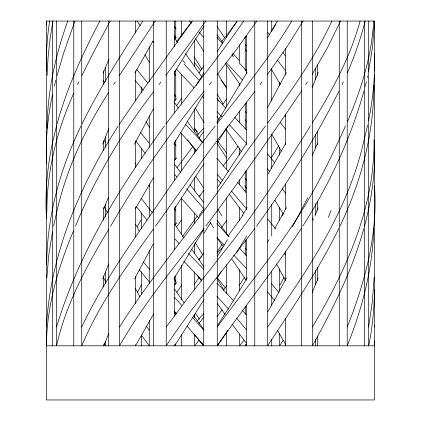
<?xml version="1.0" encoding="UTF-8"?>
<svg xmlns="http://www.w3.org/2000/svg" width="421" height="421" viewBox="0 0 421 421"><rect width="100%" height="100%" fill="white"/><g stroke="black" fill="none" stroke-linecap="round" stroke-linejoin="round"><path stroke-width="0.63" d="M194.623 334.369L194.613 345.82L199.012 340.378M203.738 330.206L203.743 329.164L193.797 316.113M239.602 290.653L239.602 269.466M239.607 220.683L239.607 207.206M239.612 184.735L239.612 179.604M239.612 155.207L239.612 148.15M239.617 122.474L239.617 110.918M239.617 85.884L239.617 83.316M239.623 64.06L239.623 44.8M279.544 290.653L279.549 268.824M279.56 220.683L279.56 207.206M279.576 155.207L279.576 147.508M279.591 85.884L279.591 82.032M217.273 326.554L217.268 326.875M46.694 264.377C46.978 216.347 60.04 169 81.021 126M373.943 84.995C373.832 133.878 361.029 182.209 339.973 226.145M46.873 212.042C46.778 171.068 56.83 130.563 73.707 93.357M47.01 128.305C47.52 91.683 55.283 55.404 67.77 21.05M373.995 139.856C374.853 207.264 346.13 270.224 312.414 327.001M47.168 75.343C47.636 57.13 49.72 38.979 52.935 21.05M374.485 71.107L374.469 53.625M203.743 329.164L203.732 330.122L192.786 317.708M374.143 277.05L372.396 301.273L368.638 327.001M373.869 228.477C372.448 268.835 362.313 308.498 347.22 345.82L347.22 21.05M46.889 277.707L48.626 256.321L52.436 231.976M374.364 74.338C373.695 89.889 371.648 105.371 368.528 120.616M46.421 327.001C50.241 254.789 79.353 186.124 118.217 126M373.706 21.05C371.706 56.035 361.171 89.931 347.272 121.901M49.662 21.05C47.026 37.585 45.963 54.372 46.515 71.107M368.564 71.481L372.564 46.973L374.648 21.05L46.352 21.05L46.531 24.95M52.462 94.641C47.678 117.243 45.431 140.435 46.515 163.537M52.425 143.072C47.168 167.863 44.858 193.344 46.531 218.657M53.593 226.145L56.577 212.637M367.322 77.343L367.57 76.201M52.562 142.43L56.64 125.49M367.586 125.105L364.365 138.83M366.27 81.921L365.149 86.494M54.409 85.921L55.809 80.206M56.719 212.042C66.313 169.263 85.126 129.115 108.713 92.325M364.107 139.856C348.699 209.579 308.351 269.708 267.635 327.001M365.165 21.05C360.692 38.743 354.593 55.998 347.404 72.765M363.96 91.068C350.693 138.883 329.306 184.293 302.773 226.145M364.502 226.145C372.032 198.238 375.837 169.221 374.485 140.304M56.998 75.627L63.939 52.141L74.938 21.05M57.056 123.948C66.865 87.994 82.527 53.941 99.851 21.05M363.865 228.477C352.472 269.824 333.169 308.472 312.414 345.82L312.414 21.05M56.546 327.001C78.501 253.737 119.501 187.319 164.443 126M360.097 21.05C350.177 57.493 331.974 90.952 312.256 122.927M102.635 144.192L108.876 128.531M102.703 278.891L108.655 263.962M318.281 72.291L312.219 87.536M347.22 327.001C365.039 282.317 378.026 234.355 374.495 185.84M318.155 207.795L314.903 215.968M318.16 278.107L312.229 292.569M103.134 73.18L108.95 59.272M73.538 230.813C58.166 267.246 46.663 305.988 46.421 345.82L374.579 345.82L374.48 341.463M317.502 143.34L312.345 155.412M103.571 208.879L108.55 197.317M75.501 226.145C95.062 177.93 121.822 132.941 153.612 91.81M108.923 333.369L103.629 345.82L103.629 344.578M345.478 126C332.258 155.507 317.908 184.582 300.947 212.137C275.929 252.442 245.164 288.727 217.268 327.001M340.542 21.05L327.87 46.973L312.15 74.312M343.341 81.921L342.026 84.779M77.564 84.779L78.885 81.921M331.843 21.05C315.04 57.666 291.543 90.62 267.724 122.927M81.863 75.627L93.625 52.141L110.218 21.05M81.737 327.001C102.187 283.549 130.436 244.501 157.422 204.995C175.857 178.078 194.902 151.565 215.178 126M339.042 91.068C315.318 138.235 287.622 183.467 256.536 226.145M338.852 228.477C318.765 269.682 292.7 307.567 267.635 345.82L267.635 21.05M82.016 123.948C99.545 88.126 121.274 54.583 142.761 21.05M134.562 278.891L153.186 244.122M286.396 72.291L267.472 107.729M286.485 277.802L276.334 296.773L267.688 311.924M134.452 144.192L153.307 108.997M137.551 292.237L141.414 284.891M284.054 277.365L279.87 285.264M134.92 73.065L152.949 41.026M286.459 207.564L281.949 215.968M285.717 143.34L267.924 174.147M137.283 226.614L141.035 219.941M267.719 242.007L269.045 239.623M135.288 208.879L153.328 177.857M283.065 213.642L274.713 228.419M153.518 314.066L135.441 345.82L135.441 344.578M173.857 278.891L204.011 228.966M267.467 37.764L277.365 21.05M247.248 277.802L233.223 300.968L217.268 325.901L217.273 326.486M247.08 72.291L216.931 122.495M278.755 145.761L271.292 157.754M108.939 228.945C86.894 265.583 65.997 303.767 56.546 345.82L56.546 21.05M303.183 21.05L286.843 46.973L267.619 74.312M174.057 73.065L187.571 51.241L203.938 26.476M110.618 226.145C138.172 178.783 169.363 133.625 204.164 91.299M221.414 271.15L217.073 278.339M196.154 85.484L203.864 72.817M173.715 144.192L203.843 94.162M291.711 21.05C269.977 57.335 243.291 90.262 217.194 123.437M217.41 256.347L227.519 239.623M227.235 126.953L227.872 125.9M226.914 127.479L217.231 143.156M203.938 299.836L174.594 345.82L174.594 344.578M242.007 215.968L247.232 207.564M310.356 126C282.859 170.026 254.926 213.947 222.162 254.305L188.571 297.021L166.232 327.001M246.569 143.34L217.325 188.071M307.341 82.032L305.709 84.605M119.532 327.001C153.802 272.787 196.154 224.335 232.303 171.415L265.456 126M113.565 84.605L115.201 82.032M283.096 340.378L279.607 345.82L279.549 333.332M271.808 30.67L274.392 26.602M274.713 26.091L275.676 24.576M217.204 51.43L237.081 21.05M174.368 208.879L203.948 163.816M198.975 215.968L204.111 208.032M119.506 75.343L155.307 21.05M301.268 228.477C275.039 268.835 244.68 306.288 217.268 345.82L217.268 21.05M301.725 90.783C270.714 136.562 239.033 181.946 205.795 226.145M119.217 124.463L140.261 93.678L192.308 21.05M178.257 108.076L176.641 105.671L181.746 97.972M225.956 333.011L217.268 345.82M226.666 331.937L227.735 330.327M244.554 277.365L239.26 285.264M245.59 71.091L246.543 69.654M176.857 292.237L181.825 284.891M174.578 313.098L175.236 312.135M243.627 21.05C219.457 56.614 191.965 89.72 165.99 123.948M256.757 21.05L238.344 46.973L217.094 74.827M226.619 98.935L222.614 104.708M176.862 226.614L181.525 219.941M199.107 259.71L203.864 252.853M194.365 284.28L199.17 277.365M182.53 236.439L197.291 216.131M217.057 251.763L222.12 244.533M228.108 235.992L242.849 215.263M205.806 21.05L190.924 41.8L165.916 75.343M198.912 73.001L203.985 65.839M226.856 285.38L223.377 290.279M221.625 227.508L226.709 220.383M203.427 131.941L198.986 138.109M155.517 226.145L208.474 152.065L254.952 91.299M153.502 228.945C126.753 266.035 99.53 303.42 81.737 345.82L81.737 21.05M222.188 309.719L216.936 316.939M238.133 146.266L222.951 166.263M176.609 41.49L191.218 22.56M192.292 147.282L177.004 167.726M261.915 82.032L259.994 84.605M158.975 84.605L160.901 82.032M254.805 228.477C225.461 267.73 193.392 304.962 166.232 345.82L166.232 21.05M221.73 41.49L236.318 22.56M203.885 316.997L198.938 323.549M204.001 228.477C174.562 266.625 143.493 303.841 119.532 345.82L119.532 21.05M199.37 196.112L204.022 190.176M211.453 82.032L209.432 84.605M243.943 340.378L239.628 345.82L239.607 334.369M246.443 344.352L245.254 345.82L245.254 344.841M174.604 39.121L176.099 37.327M246.601 35.796L244.712 38.016M199.543 196.402L200.307 195.507M174.394 160.475L176.657 157.854M174.91 224.951L176.836 222.741M197.412 320.565L203.853 313.419M174.389 100.908L176.52 98.619M174.52 284.975L176.704 282.612M197.154 135.246L203.885 128.147M198.628 259.483L201.801 256.178M222.856 247.159L217.031 253.216M217.162 99.077L225.982 108.229M202.464 96.614L203.79 97.982M203.759 269.398L188.429 253.416M217.083 111.765L221.872 116.77M194.113 87.91L176.425 69.039M224.119 244.996L217.099 237.633M216.936 283.086L233.897 301.089M233.729 255.058L246.632 268.735M234.697 117.343L246.38 129.815M201.685 280.091L183.735 261.188M199.528 80.679L183.977 63.908M185.572 124.4L202.806 142.819M229.013 124.3L246.774 143.782M242.475 80.111L226.272 62.592M239.581 248.195L246.522 255.705M229.056 236.839L216.941 223.625M179.02 243.396L174.999 239.028M216.915 296.289L228.766 309.277M198.78 218.01L181.235 198.117M180.72 132.726L196.375 150.25M181.73 305.346L174.483 297.294M242.08 310.093L246.301 314.845M246.422 70.928L240.175 63.908M216.836 158.291L228.745 171.9M232.013 54.688L233.181 56.009M203.411 37.132L199.154 32.238M203.885 208.937L186.656 188.792M222.683 44.037L216.873 37.327M236.891 318.481L246.427 329.68M149.687 269.398L143.24 261.846M267.54 291.99L274.781 300.605M174.315 311.214L176.394 313.629M271.15 99.077L271.934 99.993M271.434 283.554L278.986 292.548M217.404 174.536L222.714 180.762M187.219 326.264L203.732 345.82L203.732 21.05M147.829 82.99L136.73 69.528M246.443 208.758L231.408 191.002M237.818 182.546L246.027 192.371M189.624 21.05L191.513 23.292M149.413 281.991L139.293 269.682M143.261 90.205L135.415 80.569M267.551 153.944L274.95 163.095M174.804 174.552L176.636 176.767M280.323 122.622L285.622 129.179M147.061 220.204L136.299 206.548M149.213 143.24L140.256 132.152M152.728 41.563L153.444 42.447M284.333 253.647L285.47 255.058M267.861 219.194L275.65 228.924M284.959 115.686L285.754 116.68M197.075 337.626L203.732 345.82L201.906 343.162M152.16 212.51L141.151 198.191M277.144 59.987L285.675 70.891M217.441 179.235L220.751 183.435M217.352 277.723L225.477 288.064M194.891 334.858L196.349 336.705M226.782 87.494L221.157 80.274M229.34 194.365L243.601 213.1M216.936 34.775L222.867 42.532M267.44 168.758L269.503 171.421M267.603 32.375L269.345 34.627M200.701 70.707L194.339 62.461M190.034 184.698L203.806 202.527M245.59 111.654L246.38 112.681M194.555 128.31L197.328 131.915M217.794 141.403L226.682 153.155M149.276 330.122L146.35 326.296M245.332 248.269L246.401 249.664M145.161 153.312L135.762 140.877M180.609 172.436L174.699 164.585M246.274 343.11L232.092 324.086M282.88 52.478L285.496 56.009M140.272 25.534L136.978 21.05M202.275 142.198L187.503 121.585M195.939 151.276L189.118 141.856M141.272 335.053L149.276 345.82L149.276 320.465M217.183 220.383L228.966 236.96M225.282 63.476L240.081 84.395M175.857 37.658L174.373 35.585M245.332 44.531L246.453 46.094M225.177 314.54L217.21 303.409M232.466 55.63L233.218 56.688M282.396 188.782L285.559 193.228M216.92 237.786L222.988 246.338M174.368 37.864L177.683 42.532M184.103 302.783L174.699 289.301M245.196 178.63L246.559 180.551M185.445 53.525L201.833 76.832M187.655 139.788L188.387 140.825M241.617 151.707L225.682 128.879M204.122 267.14L191.687 249.211M201.238 342.257L203.375 345.309M201.291 280.823L197.17 274.892M216.952 98.456L218.962 101.34M216.968 116.322L219.146 119.464M231.85 259.052L245.927 279.839M217.062 26.476L224.814 37.99M183.935 237.86L174.799 224.382M195.923 176.473L203.675 188.071M174.72 102.782L176.641 105.671M174.431 26.476L176.083 28.965M245.701 344.757L246.406 345.82L246.406 305.225M226.456 157.775L217.11 143.34M244.885 185.756L246.396 188.071M195.56 38.611L203.796 51.43M217.799 209.426L222.025 215.968M199.344 319.192L195.665 313.487M148.992 185.54L149.665 186.592M194.144 56.914L201.964 69.402M274.913 200.28L283.354 214.178M245.048 48.852L246.653 51.43M174.431 143.34L176.036 145.919M174.636 208.963L175.799 210.826M198.259 134.299L194.402 128.005M271.35 69.155L280.307 84.395M312.156 153.728L312.824 154.812M204.069 122.495L195.081 107.729M217.457 73.343L226.445 88.126M223.983 289.937L216.904 278.334M149.776 127.81L146.061 121.585M217.157 94.162L222.93 103.703M195.212 242.485L202.727 254.91M103.377 80.679L104.713 82.895M175.941 281.502L174.373 278.86M174.541 73.343L175.789 75.454M245.296 119.864L246.532 121.969M277.481 330.39L285.801 344.736M174.636 94.688L175.873 96.809M149.444 62.508L144.871 54.577M245.143 253.952L245.98 255.389M271.671 134.089L281.307 151.171M312.214 218.083L313.487 220.304M107.387 212.51L104.234 206.927M105.582 281.423L103.319 277.439M276.544 264.004L285.633 280.823M135.309 163.011L136.209 164.585M139.888 296.621L135.32 288.322M104.413 140.709L105.539 142.735M104.092 343.373L105.408 345.82L105.408 341.894M139.204 231.097L135.694 224.382M374.474 325.149L374.579 327.001M374.385 289.68C374.422 308.525 372.427 327.364 368.638 345.82L368.638 21.05M374.579 21.05L374.579 399.95L46.421 399.95L46.421 21.05M364.454 21.05L364.454 345.82M339.263 21.05L339.263 345.82M317.371 64.918L317.371 75.396M317.371 131.052L317.371 144.803M317.371 201.117L317.371 210.284M317.371 267.246L317.371 280.344M317.371 336L317.371 345.82M315.592 68.197L315.592 79.327M315.592 134.325L315.592 148.076M315.592 203.732L315.592 214.21M315.592 270.524L315.592 284.928M315.592 339.273L315.592 345.82M301.468 21.05L301.468 345.82M285.559 48.552L285.559 74.743M285.559 114.028L285.559 144.803M285.559 184.093L285.559 209.626M285.559 251.532L285.559 280.344M285.559 318.318L285.559 345.82M271.724 21.05L271.724 31.528M271.724 68.197L271.724 100.935M271.724 134.325L271.724 168.374M271.724 204.39L271.724 235.818M271.724 271.177L271.724 305.225M271.724 339.273L271.724 345.82M254.768 21.05L254.768 345.82M246.406 35.453L246.406 74.085M246.406 102.245L246.406 144.803M246.406 170.342L246.406 209.626M246.406 239.091L246.406 280.344M245.254 37.148L245.254 69.986M245.254 103.471L245.254 129.226M245.254 171.079L245.254 192.329M245.254 239.975L245.254 254.784M245.254 306.299L245.254 314.024M226.387 21.05L226.387 37.422M226.387 64.918L226.387 106.829M226.387 129.742L226.387 169.684M226.387 197.838L226.387 233.855M226.387 264.63L226.387 293.437M226.387 332.069L226.387 345.82M194.613 40.305L194.613 66.623M194.618 108.992L194.618 132.099M194.618 148.792L194.618 153.281M194.618 177.678L194.618 191.155M194.623 213.621L194.623 223.893M194.623 243.791L194.623 253.421M194.623 272.034L194.623 290.011M194.628 314.403L194.628 317.613M181.372 21.05L181.372 36.764M181.372 74.085L181.372 104.208M181.372 133.015L181.372 170.994M181.372 197.838L181.372 234.508M181.372 265.283L181.372 299.331M181.372 334.69L181.372 345.82M175.746 21.05L175.746 38.727M175.746 70.16L175.746 100.277M175.746 140.219L175.746 159.864M175.746 206.353L175.746 224.03M175.746 275.76L175.746 284.27M175.746 312.429L175.746 314.392M175.746 343.857L175.746 345.82M174.594 21.05L174.594 46.673M174.594 70.981L174.594 113.028M174.594 141.94L174.594 180.704M174.594 207.637L174.594 249.69M174.594 276.623L174.594 316.045M153.365 21.05L153.365 345.82M149.276 46.805L149.276 81.574M149.276 115.701L149.276 147.255M149.276 183.956L149.276 216.794M149.276 250.279L149.276 283.759M141.393 87.184L141.393 92.42M141.393 148.076L141.393 158.554M141.393 212.9L141.393 228.614M141.393 271.829L141.393 294.747M141.393 335.348L141.393 345.82M135.441 21.05L135.441 32.875M135.441 70.981L135.441 100.545M135.441 141.282L135.441 167.563M135.441 206.979L135.441 237.202M135.441 276.623L135.441 303.562M108.586 21.05L108.586 345.82M105.408 67.413L105.408 81.574M105.408 136.951L105.408 147.255M105.408 204.564L105.408 216.794M105.408 272.171L105.408 283.759M103.629 70.981L103.629 84.121M103.629 140.625L103.629 150.481M103.629 207.637L103.629 220.12M103.629 275.965L103.629 287.138M73.78 21.05L73.78 345.82M52.362 21.05L52.362 345.82M307.84 197.565A376.763 65.25 -58.8 0 1 292.321 227.003M331.022 210.432A376.763 160.096 -55.6 0 1 328.359 217.336M185.293 63.25A272.119 100.966 45.3 0 1 182.961 60.661M239.133 60.424A272.119 19.224 49.1 0 1 232.645 53.088M210.168 222.372A376.763 133.694 56.9 0 1 213.684 227.924M204.101 233.071A376.763 133.694 -56.9 0 1 210.832 222.372M236.36 252.926A376.763 35.985 -59.1 0 1 246.674 235.939"/></g></svg>
